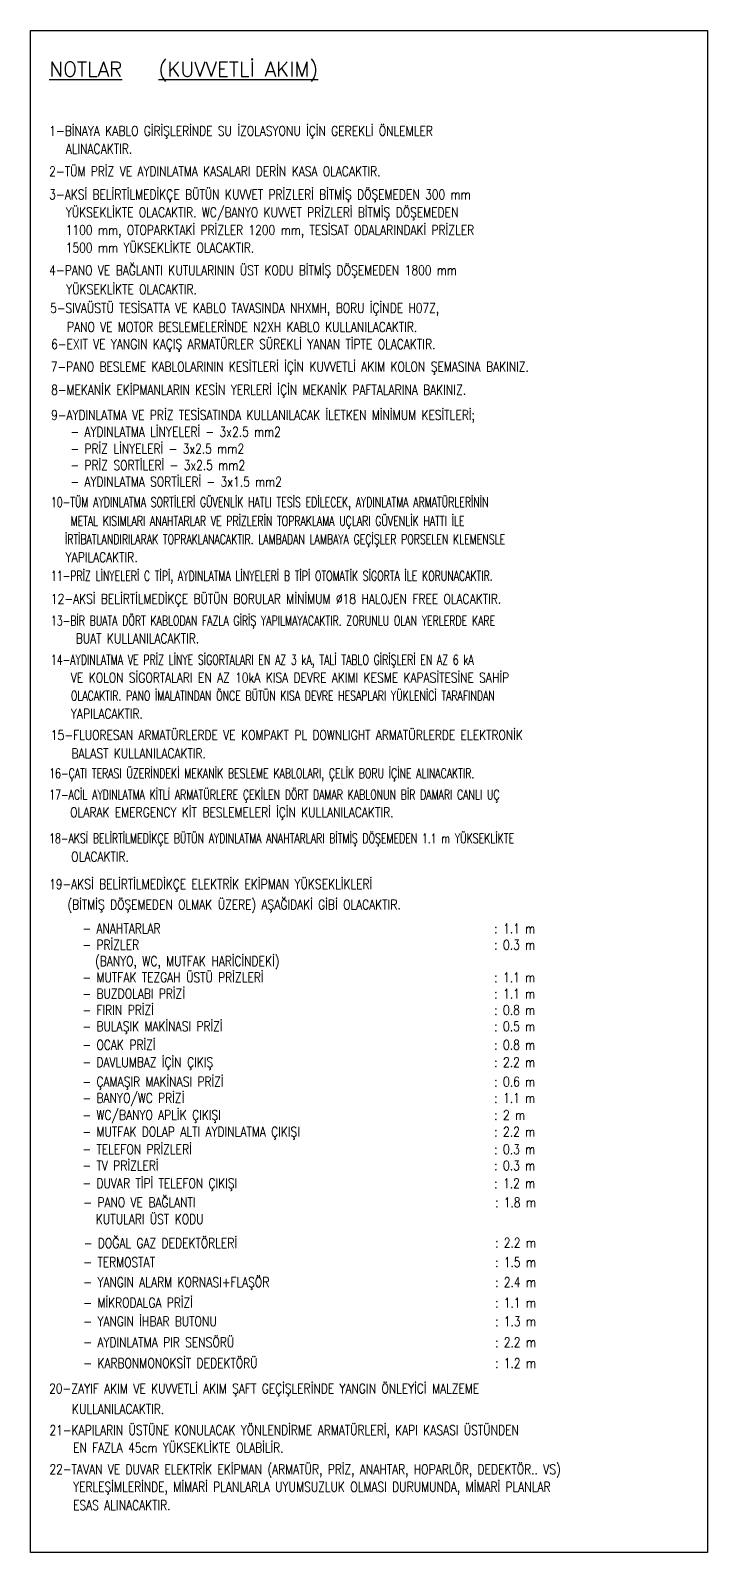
# Model space of a CAD drawing. Extents: x -9058 to 11890, y 0 to 7444.
# Drawn here: x -778 to -86, y 5887 to 7444 of the extents above; entities that cross this region are included whole.
import ezdxf

# ---------------------------------------------------------------- set-up
doc = ezdxf.new("R2010")
doc.units = 0
doc.header["$LTSCALE"] = 10
doc.header["$MEASUREMENT"] = 0
doc.layers.add('E-KABLO', color=7, linetype='Continuous', lineweight=30)
doc.layers.add('E-YAZI', color=7, linetype='Continuous', lineweight=30)
doc.styles.add('E-YAZI', font='txttw.shx')

msp = doc.modelspace()

# ---------------------------------------------------------------- linework, layer by layer
at = {"layer": 'E-KABLO'}
msp.add_lwpolyline([(-778, 7444.01), (-85.51, 7444.01), (-85.51, 5887.42), (-778, 5887.42)], close=True, dxfattribs=at)

# ---------------------------------------------------------------- texts
at = {"layer": 'E-YAZI', "color": 4, "style": 'E-YAZI'}
for s, p in [('%%uNOTLAR', (-758.73, 7396.95, 0)), ('%%U(KUVVETLİ AKIM)', (-647.08, 7396.95, 0))]:
    msp.add_text(s, height=15, dxfattribs=at).set_placement(p)
at = {"layer": 'E-YAZI', "color": 3, "style": 'E-YAZI'}
for s, width, p in [('1-BİNAYA KABLO GİRİŞLERİNDE SU İZOLASYONU İÇİN GEREKLİ ÖNLEMLER', 0.8, (-758.73, 7336.27, 0)), ('ALINACAKTIR.', 0.8, (-741.84, 7317.96, 0)), ('2-TÜM PRİZ VE AYDINLATMA KASALARI DERİN KASA OLACAKTIR.', 0.8, (-758.73, 7294.92, 0)), ('3-AKSİ BELİRTİLMEDİKÇE BÜTÜN KUVVET PRİZLERİ BİTMİŞ DÖŞEMEDEN 300 mm', 0.8, (-758.73, 7271.27, 0)), ('YÜKSEKLİKTE OLACAKTIR. WC/BANYO KUVVET PRİZLERİ BİTMİŞ DÖŞEMEDEN', 0.8, (-741.84, 7252.95, 0)), ('1100 mm, OTOPARKTAKİ PRİZLER 1200 mm, TESİSAT ODALARINDAKİ PRİZLER', 0.8, (-741.84, 7234.86, 0)), ('1500 mm YÜKSEKLİKTE OLACAKTIR.', 0.8, (-741.84, 7216.77, 0)), ('4-PANO VE BAĞLANTI KUTULARININ ÜST KODU BİTMİŞ DÖŞEMEDEN 1800 mm', 0.8, (-758.73, 7193.73, 0)), ('YÜKSEKLİKTE OLACAKTIR.', 0.8, (-741.44, 7174.34, 0)), ('5-SIVAÜSTÜ TESİSATTA VE KABLO TAVASINDA NHXMH, BORU İÇİNDE H07Z,', 0.8, (-757.93, 7155.18, 0)), ('PANO VE MOTOR BESLEMELERİNDE N2XH KABLO KULLANILACAKTIR.', 0.8, (-740.64, 7135.79, 0)), ('6-EXIT VE YANGIN KAÇIŞ ARMATÜRLER SÜREKLİ YANAN TİPTE OLACAKTIR.', 0.8, (-756.78, 7118.2, 0)), ('7-PANO BESLEME KABLOLARININ KESİTLERİ İÇİN KUVVETLİ AKIM KOLON ŞEMASINA BAKINIZ.', 0.8, (-757.13, 7095.16, 0)), ('8-MEKANİK EKİPMANLARIN KESİN YERLERİ İÇİN MEKANİK PAFTALARINA BAKINIZ.', 0.8, (-756.95, 7071.44, 0)), ('9-AYDINLATMA VE PRİZ TESİSATINDA KULLANILACAK İLETKEN MİNİMUM KESİTLERİ;', 0.8, (-756.95, 7045.65, 0)), ('- AYDINLATMA LİNYELERİ - 3x2.5 mm2', 0.8, (-737.12, 7028.57, 0)), ('- PRİZ LİNYELERİ - 3x2.5 mm2', 0.8, (-737.12, 7011.26, 0)), ('- PRİZ SORTİLERİ - 3x2.5 mm2', 0.8, (-737.12, 6994.39, 0)), ('- AYDINLATMA SORTİLERİ - 3x1.5 mm2', 0.8, (-737.12, 6977.52, 0)), ('10-TÜM AYDINLATMA SORTİLERİ GÜVENLİK HATLI TESİS EDİLECEK, AYDINLATMA ARMATÜRLERİNİN', 0.7, (-757.03, 6956.55, 0)), ('METAL KISIMLARI ANAHTARLAR VE PRİZLERİN TOPRAKLAMA UÇLARI GÜVENLİK HATTI İLE', 0.7, (-737.01, 6937.39, 0)), (' İRTİBATLANDIRILARAK TOPRAKLANACAKTIR. LAMBADAN LAMBAYA GEÇİŞLER PORSELEN KLEMENSLE', 0.7, (-747.53, 6918.69, 0)), (' YAPILACAKTIR.', 0.8, (-747.53, 6900.28, 0)), ('11-PRİZ LİNYELERİ C TİPİ, AYDINLATMA LİNYELERİ B TİPİ OTOMATİK SİGORTA İLE KORUNACAKTIR.', 0.7, (-757.03, 6881.24, 0)), ('12-AKSİ BELİRTİLMEDİKÇE BÜTÜN BORULAR MİNİMUM %%C18 HALOJEN FREE OLACAKTIR.', 0.8, (-757.03, 6857.68, 0)), ('13-BİR BUATA DÖRT KABLODAN FAZLA GİRİŞ YAPILMAYACAKTIR. ZORUNLU OLAN YERLERDE KARE ', 0.7, (-757.03, 6835.42, 0)), ('BUAT KULLANILACAKTIR.', 0.8, (-731.65, 6817.17, 0)), ('14-AYDINLATMA VE PRİZ LİNYE SİGORTALARI EN AZ 3 kA, TALİ TABLO GİRİŞLERİ EN AZ 6 kA', 0.7, (-757.03, 6795.38, 0)), ('VE KOLON SİGORTALARI EN AZ 10kA KISA DEVRE AKIMI KESME KAPASİTESİNE SAHİP ', 0.8, (-736.6, 6777.13, 0)), ('OLACAKTIR. PANO İMALATINDAN ÖNCE BÜTÜN KISA DEVRE HESAPLARI YÜKLENİCİ TARAFINDAN', 0.7, (-736.6, 6758.67, 0)), ('YAPILACAKTIR.', 0.8, (-736.6, 6740.22, 0)), ('15-FLUORESAN ARMATÜRLERDE VE KOMPAKT PL DOWNLIGHT ARMATÜRLERDE ELEKTRONİK', 0.8, (-757.03, 6718.42, 0)), ('BALAST KULLANILACAKTIR.', 0.8, (-735.97, 6699.66, 0)), ('16-ÇATI TERASI ÜZERİNDEKİ MEKANİK BESLEME KABLOLARI, ÇELİK BORU İÇİNE ALINACAKTIR.', 0.7, (-758.73, 6679.27, 0)), ('17-ACİL AYDINLATMA KİTLİ ARMATÜRLERE ÇEKİLEN DÖRT DAMAR KABLONUN BİR DAMARI CANLI UÇ', 0.7, (-758.73, 6657.45, 0)), ('OLARAK EMERGENCY KİT BESLEMELERİ İÇİN KULLANILACAKTIR.', 0.8, (-737.29, 6639.48, 0)), ('18-AKSİ BELİRTİLMEDİKÇE BÜTÜN AYDINLATMA ANAHTARLARI BİTMİŞ DÖŞEMEDEN 1.1 m YÜKSEKLİKTE', 0.7, (-758.89, 6612.79, 0)), ('OLACAKTIR.', 0.8, (-736.22, 6594.04, 0)), ('19-AKSİ BELİRTİLMEDİKÇE ELEKTRİK EKİPMAN YÜKSEKLİKLERİ', 0.8, (-758.91, 6565.95, 0)), ('  (BİTMİŞ DÖŞEMEDEN OLMAK ÜZERE) AŞAĞIDAKİ GİBİ OLACAKTIR.', 0.8, (-751.1, 6545.08, 0)), ('  - ANAHTARLAR', 0.8, (-735.8, 6520.59, 0)), (': 1.1 m', 0.8, (-303.64, 6520.59, 0)), ('  - PRİZLER', 0.8, (-735.8, 6503.92, 0)), (': 0.3 m', 0.8, (-303.64, 6503.92, 0)), ('    (BANYO, WC, MUTFAK HARİCİNDEKİ)', 0.8, (-735.8, 6487.25, 0)), ('  - MUTFAK TEZGAH ÜSTÜ PRİZLERİ', 0.8, (-735.8, 6470.59, 0)), (': 1.1 m', 0.8, (-303.64, 6470.59, 0)), ('  - BUZDOLABI PRİZİ', 0.8, (-735.8, 6453.92, 0)), (': 1.1 m', 0.8, (-303.64, 6453.92, 0)), ('  - FIRIN PRİZİ', 0.8, (-735.8, 6437.25, 0)), (': 0.8 m', 0.8, (-303.64, 6437.25, 0)), ('  - BULAŞIK MAKİNASI PRİZİ', 0.8, (-735.8, 6420.59, 0)), (': 0.5 m', 0.8, (-303.64, 6420.59, 0)), ('  - OCAK PRİZİ', 0.8, (-735.8, 6401.59, 0)), (': 0.8 m', 0.8, (-303.64, 6401.59, 0)), ('  - DAVLUMBAZ İÇİN ÇIKIŞ', 0.8, (-735.8, 6383.85, 0)), (': 2.2 m', 0.8, (-303.64, 6383.85, 0)), ('  - ÇAMAŞIR MAKİNASI PRİZİ', 0.8, (-735.8, 6363.95, 0)), (': 0.6 m', 0.8, (-303.64, 6363.95, 0)), ('  - BANYO/WC PRİZİ', 0.8, (-735.8, 6347.28, 0)), (': 1.1 m', 0.8, (-303.64, 6347.28, 0)), ('  - WC/BANYO APLİK ÇIKIŞI', 0.8, (-735.8, 6329.88, 0)), (': 2 m', 0.8, (-303.64, 6329.88, 0)), ('  - MUTFAK DOLAP ALTI AYDINLATMA ÇIKIŞI', 0.8, (-735.8, 6312.74, 0)), (': 2.2 m', 0.8, (-303.64, 6312.74, 0)), ('  - TELEFON PRİZLERİ', 0.8, (-735.8, 6294.84, 0)), (': 0.3 m', 0.8, (-303.64, 6294.84, 0)), ('  - TV PRİZLERİ', 0.8, (-735.8, 6278.18, 0)), (': 0.3 m', 0.8, (-303.64, 6278.18, 0)), ('  - DUVAR TİPİ TELEFON ÇIKIŞI ', 0.8, (-735.8, 6260.05, 0)), (': 1.2 m', 0.8, (-303.64, 6260.05, 0)), ('  - PANO VE BAĞLANTI', 0.8, (-734.92, 6240.5, 0)), (': 1.8 m', 0.8, (-302.76, 6240.5, 0)), ('    KUTULARI ÜST KODU', 0.8, (-734.92, 6223.32, 0)), ('  - DOĞAL GAZ DEDEKTÖRLERİ', 0.8, (-734.38, 6198.84, 0)), (': 2.2 m', 0.8, (-302.76, 6199.25, 0)), ('  - TERMOSTAT', 0.8, (-734.92, 6179.36, 0)), (': 1.5 m', 0.8, (-302.76, 6179.36, 0)), ('  - YANGIN ALARM KORNASI+FLAŞÖR', 0.8, (-734.92, 6158.9, 0)), (': 2.4 m', 0.8, (-302.76, 6158.9, 0)), ('  - MİKRODALGA PRİZİ', 0.8, (-734.92, 6137.91, 0)), (': 1.1 m', 0.8, (-302.76, 6137.91, 0)), ('  - YANGIN İHBAR BUTONU', 0.8, (-734.92, 6118.84, 0)), (': 1.3 m', 0.8, (-302.76, 6118.84, 0)), ('  - AYDINLATMA PIR SENSÖRÜ', 0.8, (-734.92, 6097.48, 0)), (': 2.2 m', 0.8, (-302.76, 6097.48, 0)), ('  - KARBONMONOKSİT DEDEKTÖRÜ', 0.8, (-734.92, 6076.11, 0)), (': 1.2 m', 0.8, (-302.76, 6076.11, 0)), ('20-ZAYIF AKIM VE KUVVETLİ AKIM ŞAFT GEÇİŞLERİNDE YANGIN ÖNLEYİCİ MALZEME ', 0.8, (-758.84, 6050.13, 0)), ('KULLANILACAKTIR.', 0.8, (-735.54, 6029.18)), ('21-KAPILARIN ÜSTÜNE KONULACAK YÖNLENDİRME ARMATÜRLERİ, KAPI KASASI ÜSTÜNDEN ', 0.8, (-758.54, 6007.61, 0)), ('EN FAZLA 45cm YÜKSEKLİKTE OLABİLİR.', 0.8, (-734.41, 5989.66, 0)), ('22-TAVAN VE DUVAR ELEKTRİK EKİPMAN (ARMATÜR, PRİZ, ANAHTAR, HOPARLÖR, DEDEKTÖR.. VS)', 0.8, (-758.54, 5967.57, 0)), ('YERLEŞİMLERİNDE, MİMARİ PLANLARLA UYUMSUZLUK OLMASI DURUMUNDA, MİMARİ PLANLAR ', 0.8, (-734.41, 5949.61, 0)), ('ESAS ALINACAKTIR.', 0.8, (-734.41, 5930.83, 0))]:
    msp.add_text(s, height=10, dxfattribs=dict(at, width=width)).set_placement(p)

doc.saveas('drawing.dxf')
